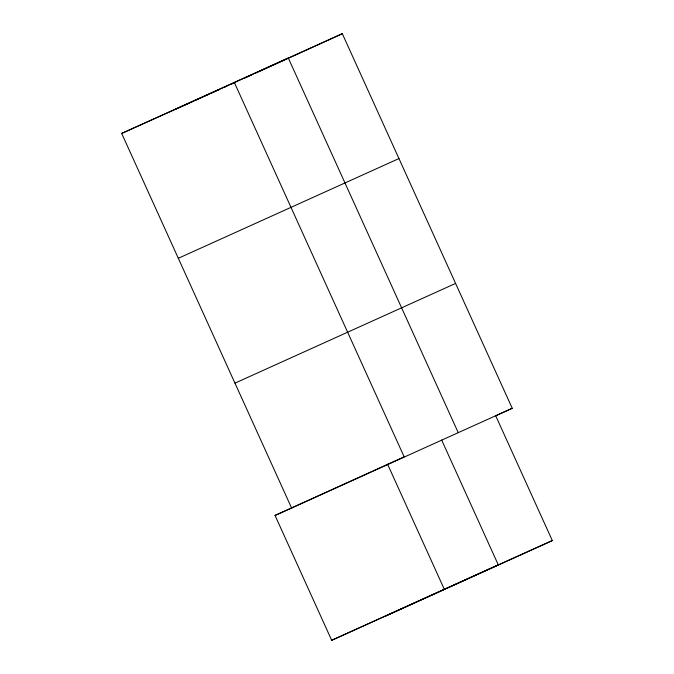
<?xml version="1.0" encoding="UTF-8"?>
<svg xmlns="http://www.w3.org/2000/svg" width="674" height="674" viewBox="0 0 674 674"><rect width="100%" height="100%" fill="white"/><g stroke="black" fill="none" stroke-linecap="round" stroke-linejoin="round"><path stroke-width="1.01" d="M234.24 82.253L404.156 456.829L291.598 508.002L121.682 133.427L342.316 33.7L512.232 408.276L496.022 415.647M175.72 109.146L288.278 57.972L458.194 432.556M231.671 84.006L235.479 82.27M245.024 77.931L251.697 74.898M254.561 73.601L256.465 72.733M258.378 71.865L342.316 33.7M178.315 258.285L398.957 158.559M234.956 383.144L455.599 283.417M495.685 415.715L552.318 540.573L331.684 640.3L275.043 515.442L512.232 408.276M331.684 640.3L552.318 540.573M385.722 616.028L498.28 564.854L441.639 439.987M121.682 133.427L193.733 101.058M195.629 100.207L201.315 97.646M203.211 96.795L208.898 94.242M210.802 93.391L219.328 89.558M224.071 87.426L226.919 86.154M275.043 515.442L292.112 507.775M387.601 464.268L444.242 589.127"/></g></svg>
